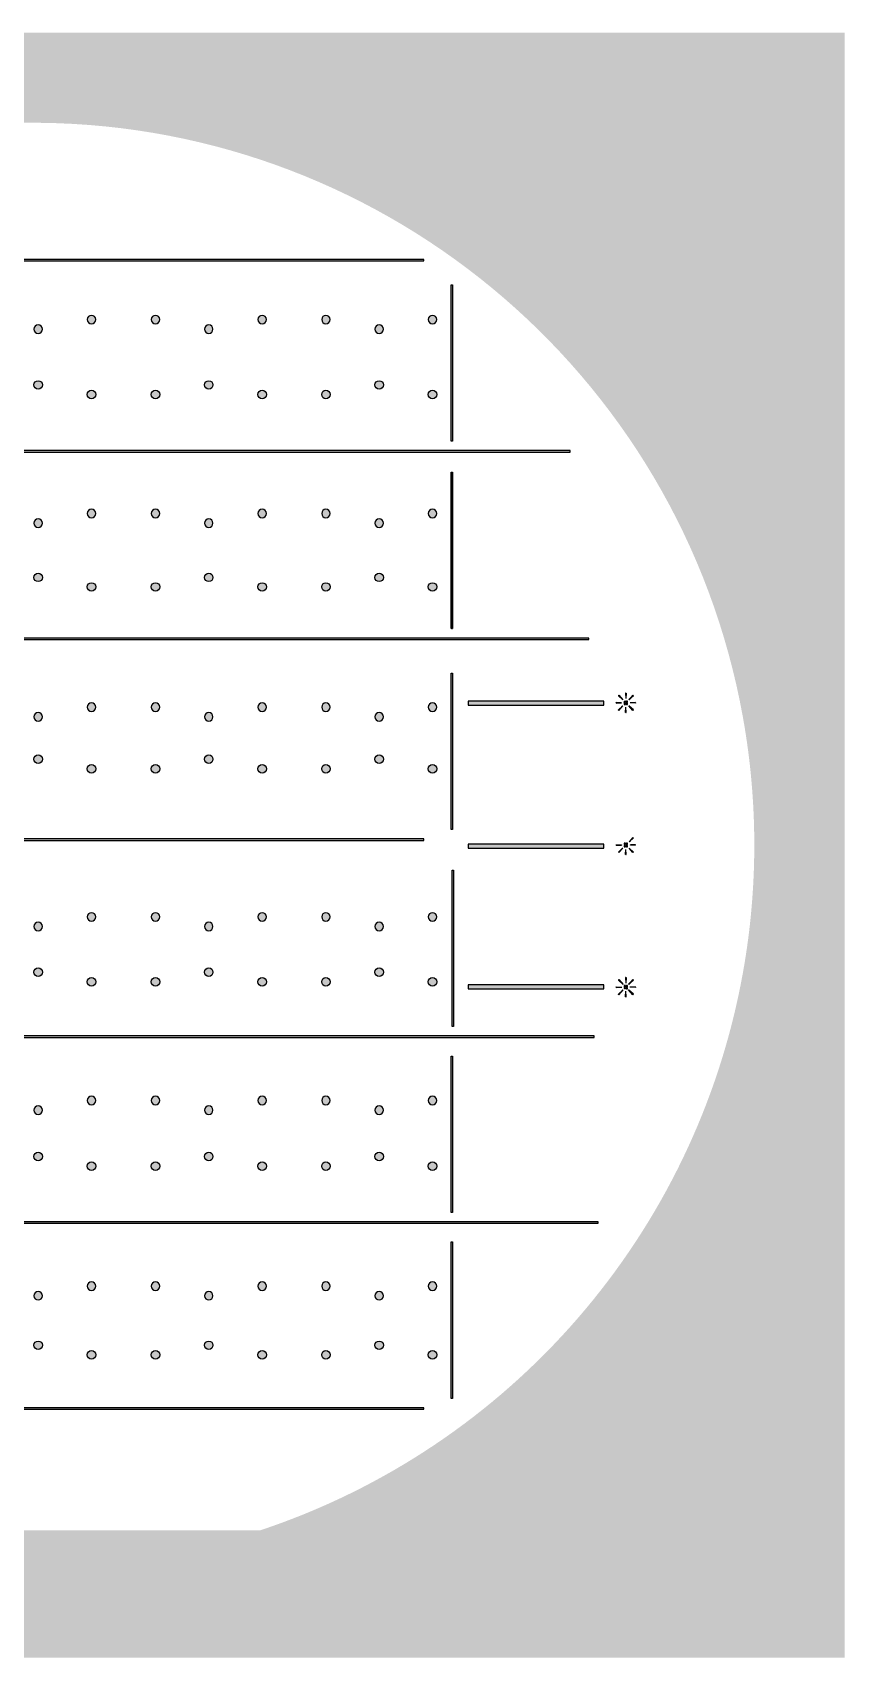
# Model space of a CAD drawing. Header units: inches. Extents: x -10038 to 104262, y 0 to 114300.
# Drawn here: x 47112 to 104262, y 0 to 114300 of the extents above; entities that cross this region are included whole.
import ezdxf

# ---------------------------------------------------------------- set-up
doc = ezdxf.new("R2010")
doc.units = ezdxf.units.IN
doc.header["$MEASUREMENT"] = 0
pattern_1 = [(45, (153.4773, 1743.58686), (-0.08838834765, 0.08838834765), [])]

# ---------------------------------------------------------------- blocks, each defined once
blk = doc.blocks.new('*U96')
for centre in [(-3752, -586), (2, -1263), (3752, -586)]:
    blk.add_circle(centre, 300)
blk = doc.blocks.new('*U106')
at = {"color": 0, "linetype": 'ByBlock', "lineweight": -2, "transparency": 16777216}
for p in [(0, 0), (12000, 0), (24000, 0), (36000, 0), (48000, 0)]:
    blk.add_blockref('*U96', p, dxfattribs=at)
blk = doc.blocks.new('*U105')
for centre in [(-3752, -586), (2, -1263), (3752, -586)]:
    blk.add_circle(centre, 300)
blk = doc.blocks.new('*U110')
at = {"color": 0, "linetype": 'ByBlock', "lineweight": -2, "transparency": 16777216}
for p in [(0, 0), (12000, 0), (24000, 0), (36000, 0), (48000, 0)]:
    blk.add_blockref('*U105', p, dxfattribs=at)
blk = doc.blocks.new('*U111')
for centre in [(-3752, -586), (2, -1263), (3752, -586)]:
    blk.add_circle(centre, 300)
blk = doc.blocks.new('*U107')
at = {"color": 0, "linetype": 'ByBlock', "lineweight": -2, "transparency": 16777216}
for p in [(0, 0), (12000, 0), (24000, 0), (36000, 0), (48000, 0)]:
    blk.add_blockref('*U111', p, dxfattribs=at)
blk = doc.blocks.new('*U108')
for centre in [(-3752, -586), (2, -1263), (3752, -586)]:
    blk.add_circle(centre, 300)
blk = doc.blocks.new('*U109')
at = {"color": 0, "linetype": 'ByBlock', "lineweight": -2, "transparency": 16777216}
for p in [(0, 0), (12000, 0), (24000, 0), (36000, 0), (48000, 0)]:
    blk.add_blockref('*U108', p, dxfattribs=at)
blk = doc.blocks.new('*U112')
for centre in [(-3752, -586), (2, -1263), (3752, -586)]:
    blk.add_circle(centre, 300)
blk = doc.blocks.new('*U113')
at = {"color": 0, "linetype": 'ByBlock', "lineweight": -2, "transparency": 16777216}
for p in [(0, 0), (12000, 0), (24000, 0), (36000, 0), (48000, 0)]:
    blk.add_blockref('*U112', p, dxfattribs=at)
blk = doc.blocks.new('*U115')
for centre in [(-3752, -586), (2, -1263), (3752, -586)]:
    blk.add_circle(centre, 300)
blk = doc.blocks.new('*U114')
at = {"color": 0, "linetype": 'ByBlock', "lineweight": -2, "transparency": 16777216}
for p in [(0, 0), (12000, 0), (24000, 0), (36000, 0), (48000, 0)]:
    blk.add_blockref('*U115', p, dxfattribs=at)
blk = doc.blocks.new('*U118')
for centre in [(-3752, -586), (2, -1263), (3752, -586)]:
    blk.add_circle(centre, 300)
blk = doc.blocks.new('*U117')
at = {"color": 0, "linetype": 'ByBlock', "lineweight": -2, "transparency": 16777216}
for p in [(0, 0), (12000, 0), (24000, 0), (36000, 0), (48000, 0)]:
    blk.add_blockref('*U118', p, dxfattribs=at)
blk = doc.blocks.new('*U120')
for centre in [(-3752, -586), (2, -1263), (3752, -586)]:
    blk.add_circle(centre, 300)
blk = doc.blocks.new('*U119')
at = {"color": 0, "linetype": 'ByBlock', "lineweight": -2, "transparency": 16777216}
for p in [(0, 0), (12000, 0), (24000, 0), (36000, 0), (48000, 0)]:
    blk.add_blockref('*U120', p, dxfattribs=at)
blk = doc.blocks.new('*U116')
for centre in [(-3752, -586), (2, -1263), (3752, -586)]:
    blk.add_circle(centre, 300)
blk = doc.blocks.new('*U98')
at = {"color": 0, "linetype": 'ByBlock', "lineweight": -2, "transparency": 16777216}
for p in [(0, 0), (12000, 0), (24000, 0), (36000, 0), (48000, 0)]:
    blk.add_blockref('*U116', p, dxfattribs=at)
blk = doc.blocks.new('*U100')
for centre in [(-3752, -586), (2, -1263), (3752, -586)]:
    blk.add_circle(centre, 300)
blk = doc.blocks.new('*U99')
at = {"color": 0, "linetype": 'ByBlock', "lineweight": -2, "transparency": 16777216}
for p in [(0, 0), (12000, 0), (24000, 0), (36000, 0), (48000, 0)]:
    blk.add_blockref('*U100', p, dxfattribs=at)
blk = doc.blocks.new('*U102')
for centre in [(-3752, -586), (2, -1263), (3752, -586)]:
    blk.add_circle(centre, 300)
blk = doc.blocks.new('*U101')
at = {"color": 0, "linetype": 'ByBlock', "lineweight": -2, "transparency": 16777216}
for p in [(0, 0), (12000, 0), (24000, 0), (36000, 0), (48000, 0)]:
    blk.add_blockref('*U102', p, dxfattribs=at)
blk = doc.blocks.new('*U104')
for centre in [(-3752, -586), (2, -1263), (3752, -586)]:
    blk.add_circle(centre, 300)
blk = doc.blocks.new('*U103')
at = {"color": 0, "linetype": 'ByBlock', "lineweight": -2, "transparency": 16777216}
for p in [(0, 0), (12000, 0), (24000, 0), (36000, 0), (48000, 0)]:
    blk.add_blockref('*U104', p, dxfattribs=at)

msp = doc.modelspace()

# ---------------------------------------------------------------- hatches: boundary and pattern name
h = msp.add_hatch()
h.set_pattern_fill('ANSI31', color=256, scale=100)
h.set_pattern_definition([(45, (-3636.992, -6350), (-8.8388348, 8.8388348), [])])
h.paths.add_polyline_path([(-10038, 0), (104262, 0), (104262, 114300), (-10038, 114300)])
edge = h.paths.add_edge_path(flags=16)
edge.add_arc((47112, 57150), 50800, 10.20469, 251.64156)
edge.add_line((31112, 8935), (63112, 8935))
edge.add_arc((47112, 57150), 50800, 288.35844, 349.79531)
edge.add_arc((47112, 57150), 50800, 349.79531, 370.20469)
h = msp.add_hatch(color=256)
h.dxf.hatch_style = 1
h.paths.add_polyline_path([(74653, 98336), (19653, 98336), (19653, 98236), (74653, 98236)])
h = msp.add_hatch(color=256)
h.dxf.hatch_style = 1
h.paths.add_polyline_path([(76568, 96555), (76668, 96555), (76668, 85555), (76568, 85555)])
h = msp.add_hatch()
h.set_pattern_fill('ANSI31', color=256)
h.set_pattern_definition(pattern_1)
edge = h.paths.add_edge_path()
edge.add_arc((55766, 94105), 300, 0, 360)
edge = h.paths.add_edge_path()
edge.add_arc((59516, 93428), 300, 0, 360)
edge = h.paths.add_edge_path()
edge.add_arc((63269, 94105), 300, 0, 360)
edge = h.paths.add_edge_path()
edge.add_arc((43766, 94105), 300, 0, 360)
edge = h.paths.add_edge_path()
edge.add_arc((47516, 93428), 300, 0, 360)
edge = h.paths.add_edge_path()
edge.add_arc((51269, 94105), 300, 0, 360)
edge = h.paths.add_edge_path()
edge.add_arc((31766, 94105), 300, 0, 360)
edge = h.paths.add_edge_path()
edge.add_arc((35516, 93428), 300, 0, 360)
edge = h.paths.add_edge_path()
edge.add_arc((39269, 94105), 300, 0, 360)
edge = h.paths.add_edge_path()
edge.add_arc((19766, 94105), 300, 0, 360)
edge = h.paths.add_edge_path()
edge.add_arc((23516, 93428), 300, 0, 360)
edge = h.paths.add_edge_path()
edge.add_arc((27269, 94105), 300, 0, 360)
edge = h.paths.add_edge_path()
edge.add_arc((67766, 94105), 300, 0, 360)
edge = h.paths.add_edge_path()
edge.add_arc((71516, 93428), 300, 0, 360)
edge = h.paths.add_edge_path()
edge.add_arc((75269, 94105), 300, 0, 360)
h = msp.add_hatch()
h.set_pattern_fill('ANSI31', color=256)
h.set_pattern_definition(pattern_1)
edge = h.paths.add_edge_path()
edge.add_arc((59516, 89509), 300, 0, 360)
edge = h.paths.add_edge_path()
edge.add_arc((55766, 88832), 300, 0, 360)
edge = h.paths.add_edge_path()
edge.add_arc((63269, 88832), 300, 0, 360)
edge = h.paths.add_edge_path()
edge.add_arc((47516, 89509), 300, 0, 360)
edge = h.paths.add_edge_path()
edge.add_arc((43766, 88832), 300, 0, 360)
edge = h.paths.add_edge_path()
edge.add_arc((51269, 88832), 300, 0, 360)
edge = h.paths.add_edge_path()
edge.add_arc((35516, 89509), 300, 0, 360)
edge = h.paths.add_edge_path()
edge.add_arc((31766, 88832), 300, 0, 360)
edge = h.paths.add_edge_path()
edge.add_arc((39269, 88832), 300, 0, 360)
edge = h.paths.add_edge_path()
edge.add_arc((23516, 89509), 300, 0, 360)
edge = h.paths.add_edge_path()
edge.add_arc((19766, 88832), 300, 0, 360)
edge = h.paths.add_edge_path()
edge.add_arc((27269, 88832), 300, 0, 360)
edge = h.paths.add_edge_path()
edge.add_arc((71516, 89509), 300, 0, 360)
edge = h.paths.add_edge_path()
edge.add_arc((67766, 88832), 300, 0, 360)
edge = h.paths.add_edge_path()
edge.add_arc((75269, 88832), 300, 0, 360)
h = msp.add_hatch(color=256)
h.dxf.hatch_style = 1
h.paths.add_polyline_path([(84945, 84893), (9537, 84893), (9537, 84793), (84945, 84793)])
h = msp.add_hatch(color=256)
h.dxf.hatch_style = 1
h.paths.add_polyline_path([(86272, 71705), (9933, 71705), (9933, 71605), (86272, 71605)])
h.paths.add_polyline_path([(17796, 83367), (17896, 83367), (17896, 72367), (17796, 72367)])
h = msp.add_hatch()
h.set_pattern_fill('ANSI31', color=256, scale=10)
h.paths.add_polyline_path([(76568, 83367), (76668, 83367), (76668, 72367), (76568, 72367)])
h = msp.add_hatch()
h.set_pattern_fill('ANSI31', color=256)
h.set_pattern_definition([(45, (153.4773, -5205.0258), (-0.08838834765, 0.08838834765), [])])
edge = h.paths.add_edge_path()
edge.add_arc((63269, 80468), 300, 0, 360)
edge = h.paths.add_edge_path()
edge.add_arc((59516, 79790), 300, 0, 360)
edge = h.paths.add_edge_path()
edge.add_arc((55766, 80468), 300, 0, 360)
edge = h.paths.add_edge_path()
edge.add_arc((51269, 80468), 300, 0, 360)
edge = h.paths.add_edge_path()
edge.add_arc((47516, 79790), 300, 0, 360)
edge = h.paths.add_edge_path()
edge.add_arc((43766, 80468), 300, 0, 360)
edge = h.paths.add_edge_path()
edge.add_arc((39269, 80468), 300, 0, 360)
edge = h.paths.add_edge_path()
edge.add_arc((35516, 79790), 300, 0, 360)
edge = h.paths.add_edge_path()
edge.add_arc((31766, 80468), 300, 0, 360)
edge = h.paths.add_edge_path()
edge.add_arc((27269, 80468), 300, 0, 360)
edge = h.paths.add_edge_path()
edge.add_arc((23516, 79790), 300, 0, 360)
edge = h.paths.add_edge_path()
edge.add_arc((19766, 80468), 300, 0, 360)
edge = h.paths.add_edge_path()
edge.add_arc((75269, 80468), 300, 0, 360)
edge = h.paths.add_edge_path()
edge.add_arc((71516, 79790), 300, 0, 360)
edge = h.paths.add_edge_path()
edge.add_arc((67766, 80468), 300, 0, 360)
h = msp.add_hatch()
h.set_pattern_fill('ANSI31', color=256)
h.set_pattern_definition(pattern_1)
edge = h.paths.add_edge_path()
edge.add_arc((59516, 75976), 300, 0, 360)
edge = h.paths.add_edge_path()
edge.add_arc((63269, 75299), 300, 0, 360)
edge = h.paths.add_edge_path()
edge.add_arc((55766, 75299), 300, 0, 360)
edge = h.paths.add_edge_path()
edge.add_arc((47516, 75976), 300, 0, 360)
edge = h.paths.add_edge_path()
edge.add_arc((51269, 75299), 300, 0, 360)
edge = h.paths.add_edge_path()
edge.add_arc((43766, 75299), 300, 0, 360)
edge = h.paths.add_edge_path()
edge.add_arc((35516, 75976), 300, 0, 360)
edge = h.paths.add_edge_path()
edge.add_arc((39269, 75299), 300, 0, 360)
edge = h.paths.add_edge_path()
edge.add_arc((31766, 75299), 300, 0, 360)
edge = h.paths.add_edge_path()
edge.add_arc((23516, 75976), 300, 0, 360)
edge = h.paths.add_edge_path()
edge.add_arc((27269, 75299), 300, 0, 360)
edge = h.paths.add_edge_path()
edge.add_arc((19766, 75299), 300, 0, 360)
edge = h.paths.add_edge_path()
edge.add_arc((71516, 75976), 300, 0, 360)
edge = h.paths.add_edge_path()
edge.add_arc((75269, 75299), 300, 0, 360)
edge = h.paths.add_edge_path()
edge.add_arc((67766, 75299), 300, 0, 360)
h = msp.add_hatch(color=256)
h.dxf.hatch_style = 1
h.paths.add_polyline_path([(74653, 57576), (19653, 57576), (19653, 57476), (74653, 57476)])
h.paths.add_polyline_path([(76568, 69238), (76668, 69238), (76668, 58238), (76568, 58238)])
h = msp.add_hatch()
h.set_pattern_fill('ANSI31', color=256)
edge = h.paths.add_edge_path()
edge.add_arc((88873, 67150), 304, 89.02793, 90.97207)
edge.add_line((88868, 67454), (88853, 67825))
edge.add_line((88853, 67825), (88873, 67825))
edge.add_line((88873, 67825), (88893, 67825))
edge.add_line((88893, 67825), (88878, 67454))
edge = h.paths.add_edge_path()
edge.add_arc((88873, 67150), 304, 134.41814, 135.58186)
edge.add_line((88656, 67363), (88345, 67650))
edge.add_line((88345, 67650), (88359, 67664))
edge.add_line((88359, 67664), (88373, 67678))
edge.add_line((88373, 67678), (88660, 67367))
edge = h.paths.add_edge_path()
edge.add_arc((88873, 67150), 304, 179.02793, 180.97207)
edge.add_line((88569, 67145), (88198, 67130))
edge.add_line((88198, 67130), (88198, 67150))
edge.add_line((88198, 67150), (88198, 67170))
edge.add_line((88198, 67170), (88569, 67155))
edge = h.paths.add_edge_path()
edge.add_arc((88873, 67150), 304, 224.41814, 225.58186)
edge.add_line((88660, 66933), (88373, 66622))
edge.add_line((88373, 66622), (88359, 66636))
edge.add_line((88359, 66636), (88345, 66650))
edge.add_line((88345, 66650), (88656, 66937))
edge = h.paths.add_edge_path()
edge.add_arc((88873, 67150), 304, 269.02793, 270.97207)
edge.add_line((88878, 66846), (88893, 66475))
edge.add_line((88893, 66475), (88873, 66475))
edge.add_line((88873, 66475), (88853, 66475))
edge.add_line((88853, 66475), (88868, 66846))
edge = h.paths.add_edge_path()
edge.add_arc((88873, 67150), 304, 314.41814, 315.58186)
edge.add_line((89090, 66937), (89401, 66650))
edge.add_line((89401, 66650), (89387, 66636))
edge.add_line((89387, 66636), (89372, 66622))
edge.add_line((89372, 66622), (89085, 66933))
edge = h.paths.add_edge_path()
edge.add_arc((88873, 67150), 304, 359.02793, 360.97207)
edge.add_line((89177, 67155), (89548, 67170))
edge.add_line((89548, 67170), (89548, 67150))
edge.add_line((89548, 67150), (89548, 67130))
edge.add_line((89548, 67130), (89177, 67145))
edge = h.paths.add_edge_path()
edge.add_arc((88873, 67150), 304, 44.41814, 45.58186)
edge.add_line((89085, 67367), (89372, 67678))
edge.add_line((89372, 67678), (89387, 67664))
edge.add_line((89387, 67664), (89401, 67650))
edge.add_line((89401, 67650), (89090, 67363))
h.paths.add_polyline_path([(88748, 67229), (88793, 67275), (88839, 67275), (88839, 67250), (88842, 67250), (88842, 67225), (88845, 67225), (88845, 67200), (88848, 67200), (88848, 67175), (88823, 67175), (88823, 67178), (88798, 67178), (88798, 67181), (88773, 67181), (88773, 67184), (88748, 67184)])
h.paths.add_polyline_path([(88907, 67025), (88998, 67025), (88998, 67116), (88973, 67116), (88973, 67119), (88948, 67119), (88948, 67122), (88923, 67122), (88923, 67125), (88898, 67125), (88898, 67100), (88901, 67100), (88901, 67075), (88904, 67075), (88904, 67050), (88907, 67050)])
h.paths.add_polyline_path([(88748, 67116), (88748, 67025), (88839, 67025), (88839, 67050), (88842, 67050), (88842, 67075), (88845, 67075), (88845, 67100), (88848, 67100), (88848, 67125), (88823, 67125), (88823, 67122), (88798, 67122), (88798, 67119), (88773, 67119), (88773, 67116)])
h.paths.add_polyline_path([(88998, 67184), (88998, 67275), (88907, 67275), (88907, 67250), (88904, 67250), (88904, 67225), (88901, 67225), (88901, 67200), (88898, 67200), (88898, 67175), (88923, 67175), (88923, 67178), (88948, 67178), (88948, 67181), (88973, 67181), (88973, 67184)])
h = msp.add_hatch()
h.set_pattern_fill('ANSI31', color=256)
h.set_pattern_definition(pattern_1)
edge = h.paths.add_edge_path()
edge.add_arc((63269, 66847), 300, 0, 360)
edge = h.paths.add_edge_path()
edge.add_arc((59516, 66170), 300, 0, 360)
edge = h.paths.add_edge_path()
edge.add_arc((55766, 66847), 300, 0, 360)
edge = h.paths.add_edge_path()
edge.add_arc((51269, 66847), 300, 0, 360)
edge = h.paths.add_edge_path()
edge.add_arc((47516, 66170), 300, 0, 360)
edge = h.paths.add_edge_path()
edge.add_arc((43766, 66847), 300, 0, 360)
edge = h.paths.add_edge_path()
edge.add_arc((39269, 66847), 300, 0, 360)
edge = h.paths.add_edge_path()
edge.add_arc((35516, 66170), 300, 0, 360)
edge = h.paths.add_edge_path()
edge.add_arc((31766, 66847), 300, 0, 360)
edge = h.paths.add_edge_path()
edge.add_arc((27269, 66847), 300, 0, 360)
edge = h.paths.add_edge_path()
edge.add_arc((23516, 66170), 300, 0, 360)
edge = h.paths.add_edge_path()
edge.add_arc((19766, 66847), 300, 0, 360)
edge = h.paths.add_edge_path()
edge.add_arc((75269, 66847), 300, 0, 360)
edge = h.paths.add_edge_path()
edge.add_arc((71516, 66170), 300, 0, 360)
edge = h.paths.add_edge_path()
edge.add_arc((67766, 66847), 300, 0, 360)
h = msp.add_hatch()
h.set_pattern_fill('ANSI31', color=256, scale=10)
h.paths.add_polyline_path([(87316, 47315), (77776, 47315), (77776, 47041), (87316, 47041)])
h.paths.add_polyline_path([(87316, 57205), (77776, 57205), (77776, 56931), (87316, 56931)])
h.paths.add_polyline_path([(87316, 67257), (77776, 67257), (77776, 66983), (87316, 66983)])
h = msp.add_hatch()
h.set_pattern_fill('ANSI31', color=256)
h.set_pattern_definition(pattern_1)
edge = h.paths.add_edge_path()
edge.add_arc((63269, 62507), 300, 0, 360)
edge = h.paths.add_edge_path()
edge.add_arc((59516, 63184), 300, 0, 360)
edge = h.paths.add_edge_path()
edge.add_arc((55766, 62507), 300, 0, 360)
edge = h.paths.add_edge_path()
edge.add_arc((51269, 62507), 300, 0, 360)
edge = h.paths.add_edge_path()
edge.add_arc((47516, 63184), 300, 0, 360)
edge = h.paths.add_edge_path()
edge.add_arc((43766, 62507), 300, 0, 360)
edge = h.paths.add_edge_path()
edge.add_arc((39269, 62507), 300, 0, 360)
edge = h.paths.add_edge_path()
edge.add_arc((35516, 63184), 300, 0, 360)
edge = h.paths.add_edge_path()
edge.add_arc((31766, 62507), 300, 0, 360)
edge = h.paths.add_edge_path()
edge.add_arc((27269, 62507), 300, 0, 360)
edge = h.paths.add_edge_path()
edge.add_arc((23516, 63184), 300, 0, 360)
edge = h.paths.add_edge_path()
edge.add_arc((19766, 62507), 300, 0, 360)
edge = h.paths.add_edge_path()
edge.add_arc((75269, 62507), 300, 0, 360)
edge = h.paths.add_edge_path()
edge.add_arc((71516, 63184), 300, 0, 360)
edge = h.paths.add_edge_path()
edge.add_arc((67766, 62507), 300, 0, 360)
h = msp.add_hatch()
h.set_pattern_fill('ANSI31', color=256)
edge = h.paths.add_edge_path()
edge.add_arc((88873, 57150), 317, 44.34797, 45.65203)
edge.add_line((89094, 57377), (89372, 57678))
edge.add_line((89372, 57678), (89387, 57664))
edge.add_line((89387, 57664), (89401, 57650))
edge.add_line((89401, 57650), (89099, 57372))
edge = h.paths.add_edge_path()
edge.add_arc((88873, 57150), 317, 178.97379, 181.02621)
edge.add_line((88556, 57144), (88198, 57130))
edge.add_line((88198, 57130), (88198, 57150))
edge.add_line((88198, 57150), (88198, 57170))
edge.add_line((88198, 57170), (88556, 57156))
edge = h.paths.add_edge_path()
edge.add_arc((88873, 57150), 317, 224.34797, 225.65203)
edge.add_line((88651, 56923), (88373, 56622))
edge.add_line((88373, 56622), (88359, 56636))
edge.add_line((88359, 56636), (88345, 56650))
edge.add_line((88345, 56650), (88646, 56928))
edge = h.paths.add_edge_path()
edge.add_arc((88873, 57150), 317, 268.97379, 271.02621)
edge.add_line((88878, 56833), (88893, 56475))
edge.add_line((88893, 56475), (88873, 56475))
edge.add_line((88873, 56475), (88853, 56475))
edge.add_line((88853, 56475), (88867, 56833))
edge = h.paths.add_edge_path()
edge.add_arc((88873, 57150), 317, 314.34797, 315.65203)
edge.add_line((89099, 56928), (89401, 56650))
edge.add_line((89401, 56650), (89387, 56636))
edge.add_line((89387, 56636), (89372, 56622))
edge.add_line((89372, 56622), (89094, 56923))
edge = h.paths.add_edge_path()
edge.add_arc((88873, 57150), 317, 358.97379, 361.02621)
edge.add_line((89190, 57156), (89548, 57170))
edge.add_line((89548, 57170), (89548, 57150))
edge.add_line((89548, 57150), (89548, 57130))
edge.add_line((89548, 57130), (89190, 57144))
h.paths.add_polyline_path([(88907, 57025), (88998, 57025), (88998, 57116), (88973, 57116), (88973, 57119), (88948, 57119), (88948, 57122), (88923, 57122), (88923, 57125), (88898, 57125), (88898, 57100), (88901, 57100), (88901, 57075), (88904, 57075), (88904, 57050), (88907, 57050)])
h.paths.add_polyline_path([(88748, 57116), (88748, 57025), (88839, 57025), (88839, 57050), (88842, 57050), (88842, 57075), (88845, 57075), (88845, 57100), (88848, 57100), (88848, 57125), (88823, 57125), (88823, 57122), (88798, 57122), (88798, 57119), (88773, 57119), (88773, 57116)])
h.paths.add_polyline_path([(88839, 57275), (88748, 57275), (88748, 57184), (88773, 57184), (88773, 57181), (88798, 57181), (88798, 57178), (88823, 57178), (88823, 57175), (88848, 57175), (88848, 57200), (88845, 57200), (88845, 57225), (88842, 57225), (88842, 57250), (88839, 57250)])
h.paths.add_polyline_path([(88998, 57184), (88998, 57275), (88907, 57275), (88907, 57250), (88904, 57250), (88904, 57225), (88901, 57225), (88901, 57200), (88898, 57200), (88898, 57175), (88923, 57175), (88923, 57178), (88948, 57178), (88948, 57181), (88973, 57181), (88973, 57184)])
h = msp.add_hatch(color=256)
h.dxf.hatch_style = 1
h.paths.add_polyline_path([(17869, 55379), (17969, 55379), (17969, 44379), (17869, 44379)])
h.paths.add_polyline_path([(86653, 43717), (3699, 43717), (3699, 43617), (86653, 43617)])
h.paths.add_polyline_path([(17796, 42305), (17896, 42305), (17896, 31305), (17796, 31305)])
h.paths.add_polyline_path([(76642, 55379), (76742, 55379), (76742, 44379), (76642, 44379)])
h.paths.add_polyline_path([(76568, 42305), (76668, 42305), (76668, 31305), (76568, 31305)])
h.paths.add_polyline_path([(76568, 29226), (76668, 29226), (76668, 18226), (76568, 18226)])
h.paths.add_polyline_path([(86920, 30643), (8415, 30643), (8415, 30543), (86920, 30543)])
h.paths.add_polyline_path([(17796, 29226), (17896, 29226), (17896, 18226), (17796, 18226)])
h.paths.add_polyline_path([(74653, 17563), (19653, 17563), (19653, 17463), (74653, 17463)])
h = msp.add_hatch()
h.set_pattern_fill('ANSI31', color=256)
h.set_pattern_definition(pattern_1)
edge = h.paths.add_edge_path()
edge.add_arc((63269, 52088), 300, 0, 360)
edge = h.paths.add_edge_path()
edge.add_arc((59516, 51411), 300, 0, 360)
edge = h.paths.add_edge_path()
edge.add_arc((55766, 52088), 300, 0, 360)
edge = h.paths.add_edge_path()
edge.add_arc((51269, 52088), 300, 0, 360)
edge = h.paths.add_edge_path()
edge.add_arc((47516, 51411), 300, 0, 360)
edge = h.paths.add_edge_path()
edge.add_arc((43766, 52088), 300, 0, 360)
edge = h.paths.add_edge_path()
edge.add_arc((39269, 52088), 300, 0, 360)
edge = h.paths.add_edge_path()
edge.add_arc((35516, 51411), 300, 0, 360)
edge = h.paths.add_edge_path()
edge.add_arc((31766, 52088), 300, 0, 360)
edge = h.paths.add_edge_path()
edge.add_arc((27269, 52088), 300, 0, 360)
edge = h.paths.add_edge_path()
edge.add_arc((23516, 51411), 300, 0, 360)
edge = h.paths.add_edge_path()
edge.add_arc((19766, 52088), 300, 0, 360)
edge = h.paths.add_edge_path()
edge.add_arc((75269, 52088), 300, 0, 360)
edge = h.paths.add_edge_path()
edge.add_arc((71516, 51411), 300, 0, 360)
edge = h.paths.add_edge_path()
edge.add_arc((67766, 52088), 300, 0, 360)
h = msp.add_hatch()
h.set_pattern_fill('ANSI31', color=256)
h.set_pattern_definition(pattern_1)
edge = h.paths.add_edge_path()
edge.add_arc((63269, 47528), 300, 0, 360)
edge = h.paths.add_edge_path()
edge.add_arc((59516, 48206), 300, 0, 360)
edge = h.paths.add_edge_path()
edge.add_arc((55766, 47528), 300, 0, 360)
edge = h.paths.add_edge_path()
edge.add_arc((51269, 47528), 300, 0, 360)
edge = h.paths.add_edge_path()
edge.add_arc((47516, 48206), 300, 0, 360)
edge = h.paths.add_edge_path()
edge.add_arc((43766, 47528), 300, 0, 360)
edge = h.paths.add_edge_path()
edge.add_arc((39269, 47528), 300, 0, 360)
edge = h.paths.add_edge_path()
edge.add_arc((35516, 48206), 300, 0, 360)
edge = h.paths.add_edge_path()
edge.add_arc((31766, 47528), 300, 0, 360)
edge = h.paths.add_edge_path()
edge.add_arc((27269, 47528), 300, 0, 360)
edge = h.paths.add_edge_path()
edge.add_arc((23516, 48206), 300, 0, 360)
edge = h.paths.add_edge_path()
edge.add_arc((19766, 47528), 300, 0, 360)
edge = h.paths.add_edge_path()
edge.add_arc((75269, 47528), 300, 0, 360)
edge = h.paths.add_edge_path()
edge.add_arc((71516, 48206), 300, 0, 360)
edge = h.paths.add_edge_path()
edge.add_arc((67766, 47528), 300, 0, 360)
h = msp.add_hatch()
h.set_pattern_fill('ANSI31', color=256)
edge = h.paths.add_edge_path()
edge.add_arc((88873, 47150), 275, 89.16547, 90.83453)
edge.add_line((88869, 47425), (88853, 47825))
edge.add_line((88853, 47825), (88873, 47825))
edge.add_line((88873, 47825), (88893, 47825))
edge.add_line((88893, 47825), (88877, 47425))
edge = h.paths.add_edge_path()
edge.add_arc((88873, 47150), 275, 134.59641, 135.40359)
edge.add_line((88677, 47343), (88345, 47650))
edge.add_line((88345, 47650), (88359, 47664))
edge.add_line((88359, 47664), (88373, 47678))
edge.add_line((88373, 47678), (88679, 47346))
edge = h.paths.add_edge_path()
edge.add_arc((88873, 47150), 275, 179.16547, 180.83453)
edge.add_line((88597, 47146), (88198, 47130))
edge.add_line((88198, 47130), (88198, 47150))
edge.add_line((88198, 47150), (88198, 47170))
edge.add_line((88198, 47170), (88597, 47154))
edge = h.paths.add_edge_path()
edge.add_arc((88873, 47150), 275, 224.59641, 225.40359)
edge.add_line((88679, 46954), (88373, 46622))
edge.add_line((88373, 46622), (88359, 46636))
edge.add_line((88359, 46636), (88345, 46650))
edge.add_line((88345, 46650), (88677, 46957))
edge = h.paths.add_edge_path()
edge.add_arc((88873, 47150), 275, 269.16547, 270.83453)
edge.add_line((88877, 46875), (88893, 46475))
edge.add_line((88893, 46475), (88873, 46475))
edge.add_line((88873, 46475), (88853, 46475))
edge.add_line((88853, 46475), (88869, 46875))
edge = h.paths.add_edge_path()
edge.add_arc((88873, 47150), 275, 314.59641, 315.40359)
edge.add_line((89069, 46957), (89401, 46650))
edge.add_line((89401, 46650), (89387, 46636))
edge.add_line((89387, 46636), (89372, 46622))
edge.add_line((89372, 46622), (89066, 46954))
edge = h.paths.add_edge_path()
edge.add_arc((88873, 47150), 275, 359.16547, 360.83453)
edge.add_line((89148, 47154), (89548, 47170))
edge.add_line((89548, 47170), (89548, 47150))
edge.add_line((89548, 47150), (89548, 47130))
edge.add_line((89548, 47130), (89148, 47146))
edge = h.paths.add_edge_path()
edge.add_arc((88873, 47150), 275, 44.59641, 45.40359)
edge.add_line((89066, 47346), (89372, 47678))
edge.add_line((89372, 47678), (89387, 47664))
edge.add_line((89387, 47664), (89401, 47650))
edge.add_line((89401, 47650), (89069, 47343))
h.paths.add_polyline_path([(88748, 47070), (88793, 47025), (88839, 47025), (88839, 47050), (88842, 47050), (88842, 47075), (88845, 47075), (88845, 47100), (88848, 47100), (88848, 47125), (88823, 47125), (88823, 47122), (88798, 47122), (88798, 47119), (88773, 47119), (88773, 47116), (88748, 47116)])
h.paths.add_polyline_path([(88907, 47025), (88998, 47025), (88998, 47116), (88973, 47116), (88973, 47119), (88948, 47119), (88948, 47122), (88923, 47122), (88923, 47125), (88898, 47125), (88898, 47100), (88901, 47100), (88901, 47075), (88904, 47075), (88904, 47050), (88907, 47050)])
h.paths.add_polyline_path([(88839, 47275), (88748, 47275), (88748, 47184), (88773, 47184), (88773, 47181), (88798, 47181), (88798, 47178), (88823, 47178), (88823, 47175), (88848, 47175), (88848, 47200), (88845, 47200), (88845, 47225), (88842, 47225), (88842, 47250), (88839, 47250)])
h.paths.add_polyline_path([(88998, 47184), (88998, 47275), (88907, 47275), (88907, 47250), (88904, 47250), (88904, 47225), (88901, 47225), (88901, 47200), (88898, 47200), (88898, 47175), (88923, 47175), (88923, 47178), (88948, 47178), (88948, 47181), (88973, 47181), (88973, 47184)])
h = msp.add_hatch()
h.set_pattern_fill('ANSI31', color=256)
h.set_pattern_definition(pattern_1)
edge = h.paths.add_edge_path()
edge.add_arc((63269, 39181), 300, 0, 360)
edge = h.paths.add_edge_path()
edge.add_arc((59516, 38503), 300, 0, 360)
edge = h.paths.add_edge_path()
edge.add_arc((55766, 39181), 300, 0, 360)
edge = h.paths.add_edge_path()
edge.add_arc((51269, 39181), 300, 0, 360)
edge = h.paths.add_edge_path()
edge.add_arc((47516, 38503), 300, 0, 360)
edge = h.paths.add_edge_path()
edge.add_arc((43766, 39181), 300, 0, 360)
edge = h.paths.add_edge_path()
edge.add_arc((39269, 39181), 300, 0, 360)
edge = h.paths.add_edge_path()
edge.add_arc((35516, 38503), 300, 0, 360)
edge = h.paths.add_edge_path()
edge.add_arc((31766, 39181), 300, 0, 360)
edge = h.paths.add_edge_path()
edge.add_arc((27269, 39181), 300, 0, 360)
edge = h.paths.add_edge_path()
edge.add_arc((23516, 38503), 300, 0, 360)
edge = h.paths.add_edge_path()
edge.add_arc((19766, 39181), 300, 0, 360)
edge = h.paths.add_edge_path()
edge.add_arc((75269, 39181), 300, 0, 360)
edge = h.paths.add_edge_path()
edge.add_arc((71516, 38503), 300, 0, 360)
edge = h.paths.add_edge_path()
edge.add_arc((67766, 39181), 300, 0, 360)
h = msp.add_hatch()
h.set_pattern_fill('ANSI31', color=256)
h.set_pattern_definition(pattern_1)
edge = h.paths.add_edge_path()
edge.add_arc((63269, 34559), 300, 0, 360)
edge = h.paths.add_edge_path()
edge.add_arc((59516, 35237), 300, 0, 360)
edge = h.paths.add_edge_path()
edge.add_arc((55766, 34559), 300, 0, 360)
edge = h.paths.add_edge_path()
edge.add_arc((51269, 34559), 300, 0, 360)
edge = h.paths.add_edge_path()
edge.add_arc((47516, 35237), 300, 0, 360)
edge = h.paths.add_edge_path()
edge.add_arc((43766, 34559), 300, 0, 360)
edge = h.paths.add_edge_path()
edge.add_arc((39269, 34559), 300, 0, 360)
edge = h.paths.add_edge_path()
edge.add_arc((35516, 35237), 300, 0, 360)
edge = h.paths.add_edge_path()
edge.add_arc((31766, 34559), 300, 0, 360)
edge = h.paths.add_edge_path()
edge.add_arc((27269, 34559), 300, 0, 360)
edge = h.paths.add_edge_path()
edge.add_arc((23516, 35237), 300, 0, 360)
edge = h.paths.add_edge_path()
edge.add_arc((19766, 34559), 300, 0, 360)
edge = h.paths.add_edge_path()
edge.add_arc((75269, 34559), 300, 0, 360)
edge = h.paths.add_edge_path()
edge.add_arc((71516, 35237), 300, 0, 360)
edge = h.paths.add_edge_path()
edge.add_arc((67766, 34559), 300, 0, 360)
h = msp.add_hatch()
h.set_pattern_fill('ANSI31', color=256)
h.set_pattern_definition(pattern_1)
edge = h.paths.add_edge_path()
edge.add_arc((63269, 26126), 300, 0, 360)
edge = h.paths.add_edge_path()
edge.add_arc((59516, 25448), 300, 0, 360)
edge = h.paths.add_edge_path()
edge.add_arc((55766, 26126), 300, 0, 360)
edge = h.paths.add_edge_path()
edge.add_arc((51269, 26126), 300, 0, 360)
edge = h.paths.add_edge_path()
edge.add_arc((47516, 25448), 300, 0, 360)
edge = h.paths.add_edge_path()
edge.add_arc((43766, 26126), 300, 0, 360)
edge = h.paths.add_edge_path()
edge.add_arc((39269, 26126), 300, 0, 360)
edge = h.paths.add_edge_path()
edge.add_arc((35516, 25448), 300, 0, 360)
edge = h.paths.add_edge_path()
edge.add_arc((31766, 26126), 300, 0, 360)
edge = h.paths.add_edge_path()
edge.add_arc((27269, 26126), 300, 0, 360)
edge = h.paths.add_edge_path()
edge.add_arc((23516, 25448), 300, 0, 360)
edge = h.paths.add_edge_path()
edge.add_arc((19766, 26126), 300, 0, 360)
edge = h.paths.add_edge_path()
edge.add_arc((75269, 26126), 300, 0, 360)
edge = h.paths.add_edge_path()
edge.add_arc((71516, 25448), 300, 0, 360)
edge = h.paths.add_edge_path()
edge.add_arc((67766, 26126), 300, 0, 360)
h = msp.add_hatch()
h.set_pattern_fill('ANSI31', color=256)
h.set_pattern_definition(pattern_1)
edge = h.paths.add_edge_path()
edge.add_arc((63269, 21283), 300, 0, 360)
edge = h.paths.add_edge_path()
edge.add_arc((59516, 21960), 300, 0, 360)
edge = h.paths.add_edge_path()
edge.add_arc((55766, 21283), 300, 0, 360)
edge = h.paths.add_edge_path()
edge.add_arc((51269, 21283), 300, 0, 360)
edge = h.paths.add_edge_path()
edge.add_arc((47516, 21960), 300, 0, 360)
edge = h.paths.add_edge_path()
edge.add_arc((43766, 21283), 300, 0, 360)
edge = h.paths.add_edge_path()
edge.add_arc((39269, 21283), 300, 0, 360)
edge = h.paths.add_edge_path()
edge.add_arc((35516, 21960), 300, 0, 360)
edge = h.paths.add_edge_path()
edge.add_arc((31766, 21283), 300, 0, 360)
edge = h.paths.add_edge_path()
edge.add_arc((27269, 21283), 300, 0, 360)
edge = h.paths.add_edge_path()
edge.add_arc((23516, 21960), 300, 0, 360)
edge = h.paths.add_edge_path()
edge.add_arc((19766, 21283), 300, 0, 360)
edge = h.paths.add_edge_path()
edge.add_arc((75269, 21283), 300, 0, 360)
edge = h.paths.add_edge_path()
edge.add_arc((71516, 21960), 300, 0, 360)
edge = h.paths.add_edge_path()
edge.add_arc((67766, 21283), 300, 0, 360)

# ---------------------------------------------------------------- linework, layer by layer
for p, q in [((88359, 67664), (88345, 67650)), ((88345, 67650), (88656, 67363)), ((88359, 67664), (88373, 67678)), ((88373, 67678), (88660, 67367)), ((88873, 67825), (88853, 67825)), ((88853, 67825), (88868, 67454)), ((88873, 67825), (88893, 67825)), ((88893, 67825), (88878, 67454)), ((89372, 67678), (89085, 67367)), ((89401, 67650), (89090, 67363)), ((89387, 67664), (89372, 67678)), ((89387, 67664), (89401, 67650)), ((88198, 67150), (88198, 67170)), ((88569, 67155), (88198, 67170)), ((88198, 67150), (88198, 67130)), ((88198, 67130), (88569, 67145)), ((88345, 66650), (88656, 66937)), ((88359, 66636), (88345, 66650)), ((88359, 66636), (88373, 66622)), ((88373, 66622), (88660, 66933)), ((88748, 67229), (88793, 67275)), ((88748, 67184), (88748, 67229)), ((88748, 67184), (88773, 67184)), ((88773, 67116), (88748, 67116)), ((88748, 67116), (88748, 67025)), ((88748, 67025), (88839, 67025)), ((88773, 67184), (88773, 67181)), ((88773, 67181), (88798, 67181)), ((88798, 67119), (88773, 67119)), ((88773, 67119), (88773, 67116)), ((88839, 67275), (88793, 67275)), ((88798, 67181), (88798, 67178)), ((88798, 67178), (88823, 67178)), ((88823, 67122), (88798, 67122)), ((88798, 67122), (88798, 67119)), ((88823, 67178), (88823, 67175)), ((88823, 67175), (88848, 67175)), ((88848, 67125), (88823, 67125)), ((88823, 67125), (88823, 67122)), ((88839, 67250), (88839, 67275)), ((88842, 67250), (88839, 67250)), ((88839, 67025), (88839, 67050)), ((88839, 67050), (88842, 67050)), ((88842, 67225), (88842, 67250)), ((88845, 67225), (88842, 67225)), ((88842, 67050), (88842, 67075)), ((88842, 67075), (88845, 67075)), ((88845, 67200), (88845, 67225)), ((88848, 67200), (88845, 67200)), ((88845, 67075), (88845, 67100)), ((88845, 67100), (88848, 67100)), ((88848, 67175), (88848, 67200)), ((88848, 67100), (88848, 67125)), ((88853, 66475), (88868, 66846)), ((88873, 66475), (88853, 66475)), ((88873, 66475), (88893, 66475)), ((88893, 66475), (88878, 66846)), ((88901, 67200), (88898, 67200)), ((88898, 67200), (88898, 67175)), ((88898, 67175), (88923, 67175)), ((88923, 67125), (88898, 67125)), ((88898, 67125), (88898, 67100)), ((88898, 67100), (88901, 67100)), ((88904, 67225), (88901, 67225)), ((88901, 67225), (88901, 67200)), ((88901, 67100), (88901, 67075)), ((88901, 67075), (88904, 67075)), ((88907, 67250), (88904, 67250)), ((88904, 67250), (88904, 67225)), ((88904, 67075), (88904, 67050)), ((88904, 67050), (88907, 67050)), ((88998, 67275), (88907, 67275)), ((88907, 67275), (88907, 67250)), ((88907, 67050), (88907, 67025)), ((88907, 67025), (88998, 67025)), ((88923, 67175), (88923, 67178)), ((88923, 67178), (88948, 67178)), ((88923, 67122), (88923, 67125)), ((88948, 67122), (88923, 67122)), ((88948, 67178), (88948, 67181)), ((88948, 67181), (88973, 67181)), ((88948, 67119), (88948, 67122)), ((88973, 67119), (88948, 67119)), ((88973, 67181), (88973, 67184)), ((88973, 67184), (88998, 67184)), ((88973, 67116), (88973, 67119)), ((88998, 67116), (88973, 67116)), ((88998, 67184), (88998, 67275)), ((88998, 67025), (88998, 67116)), ((89372, 66622), (89085, 66933)), ((89401, 66650), (89090, 66937)), ((89548, 67170), (89177, 67155)), ((89548, 67130), (89177, 67145)), ((89387, 66636), (89372, 66622)), ((89387, 66636), (89401, 66650)), ((89548, 67150), (89548, 67170)), ((89548, 67150), (89548, 67130)), ((88198, 57150), (88198, 57170)), ((88198, 57170), (88556, 57156)), ((88748, 57275), (88748, 57184)), ((88839, 57275), (88748, 57275)), ((88748, 57184), (88773, 57184)), ((88773, 57184), (88773, 57181)), ((88773, 57181), (88798, 57181)), ((88798, 57181), (88798, 57178)), ((88798, 57178), (88823, 57178)), ((88823, 57178), (88823, 57175)), ((88823, 57175), (88848, 57175)), ((88839, 57250), (88839, 57275)), ((88842, 57250), (88839, 57250)), ((88842, 57225), (88842, 57250)), ((88845, 57225), (88842, 57225)), ((88845, 57200), (88845, 57225)), ((88848, 57200), (88845, 57200)), ((88848, 57175), (88848, 57200)), ((88901, 57200), (88898, 57200)), ((88898, 57200), (88898, 57175)), ((88898, 57175), (88923, 57175)), ((88904, 57225), (88901, 57225)), ((88901, 57225), (88901, 57200)), ((88907, 57250), (88904, 57250)), ((88904, 57250), (88904, 57225)), ((88998, 57275), (88907, 57275)), ((88907, 57275), (88907, 57250)), ((88923, 57175), (88923, 57178)), ((88923, 57178), (88948, 57178)), ((88948, 57178), (88948, 57181)), ((88948, 57181), (88973, 57181)), ((88973, 57181), (88973, 57184)), ((88973, 57184), (88998, 57184)), ((88998, 57184), (88998, 57275)), ((89372, 57678), (89094, 57377)), ((89401, 57650), (89099, 57372)), ((89548, 57170), (89190, 57156)), ((89387, 57664), (89372, 57678)), ((89387, 57664), (89401, 57650)), ((89548, 57150), (89548, 57170)), ((88198, 57150), (88198, 57130)), ((88198, 57130), (88556, 57144)), ((88345, 56650), (88646, 56928)), ((88359, 56636), (88345, 56650)), ((88359, 56636), (88373, 56622)), ((88373, 56622), (88651, 56923)), ((88773, 57116), (88748, 57116)), ((88748, 57116), (88748, 57025)), ((88748, 57025), (88839, 57025)), ((88798, 57119), (88773, 57119)), ((88773, 57119), (88773, 57116)), ((88823, 57122), (88798, 57122)), ((88798, 57122), (88798, 57119)), ((88848, 57125), (88823, 57125)), ((88823, 57125), (88823, 57122)), ((88839, 57025), (88839, 57050)), ((88839, 57050), (88842, 57050)), ((88842, 57050), (88842, 57075)), ((88842, 57075), (88845, 57075)), ((88845, 57075), (88845, 57100)), ((88845, 57100), (88848, 57100)), ((88848, 57100), (88848, 57125)), ((88853, 56475), (88867, 56833)), ((88873, 56475), (88853, 56475)), ((88873, 56475), (88893, 56475)), ((88893, 56475), (88878, 56833)), ((88923, 57125), (88898, 57125)), ((88898, 57125), (88898, 57100)), ((88898, 57100), (88901, 57100)), ((88901, 57100), (88901, 57075)), ((88901, 57075), (88904, 57075)), ((88904, 57075), (88904, 57050)), ((88904, 57050), (88907, 57050)), ((88907, 57050), (88907, 57025)), ((88907, 57025), (88998, 57025)), ((88923, 57122), (88923, 57125)), ((88948, 57122), (88923, 57122)), ((88948, 57119), (88948, 57122)), ((88973, 57119), (88948, 57119)), ((88973, 57116), (88973, 57119)), ((88998, 57116), (88973, 57116)), ((88998, 57025), (88998, 57116)), ((89372, 56622), (89094, 56923)), ((89401, 56650), (89099, 56928)), ((89548, 57130), (89190, 57144)), ((89387, 56636), (89372, 56622)), ((89387, 56636), (89401, 56650)), ((89548, 57150), (89548, 57130)), ((88198, 47150), (88198, 47170)), ((88198, 47170), (88597, 47154)), ((88198, 47150), (88198, 47130)), ((88198, 47130), (88597, 47146)), ((88359, 47664), (88345, 47650)), ((88345, 47650), (88677, 47343)), ((88345, 46650), (88677, 46957)), ((88359, 47664), (88373, 47678)), ((88373, 47678), (88679, 47346)), ((88373, 46622), (88679, 46954)), ((88748, 47275), (88748, 47184)), ((88839, 47275), (88748, 47275)), ((88748, 47184), (88773, 47184)), ((88773, 47116), (88748, 47116)), ((88748, 47116), (88748, 47070)), ((88748, 47070), (88793, 47025)), ((88773, 47184), (88773, 47181)), ((88773, 47181), (88798, 47181)), ((88798, 47119), (88773, 47119)), ((88773, 47119), (88773, 47116)), ((88839, 47025), (88793, 47025)), ((88798, 47181), (88798, 47178)), ((88798, 47178), (88823, 47178)), ((88823, 47122), (88798, 47122)), ((88798, 47122), (88798, 47119)), ((88823, 47178), (88823, 47175)), ((88823, 47175), (88848, 47175)), ((88848, 47125), (88823, 47125)), ((88823, 47125), (88823, 47122)), ((88839, 47250), (88839, 47275)), ((88842, 47250), (88839, 47250)), ((88839, 47025), (88839, 47050)), ((88839, 47050), (88842, 47050)), ((88842, 47225), (88842, 47250)), ((88845, 47225), (88842, 47225)), ((88842, 47050), (88842, 47075)), ((88842, 47075), (88845, 47075)), ((88845, 47200), (88845, 47225)), ((88848, 47200), (88845, 47200)), ((88845, 47075), (88845, 47100)), ((88845, 47100), (88848, 47100)), ((88848, 47175), (88848, 47200)), ((88848, 47100), (88848, 47125)), ((88873, 47825), (88853, 47825)), ((88853, 47825), (88869, 47425)), ((88853, 46475), (88869, 46875)), ((88873, 47825), (88893, 47825)), ((88893, 47825), (88877, 47425)), ((88893, 46475), (88877, 46875)), ((88901, 47200), (88898, 47200)), ((88898, 47200), (88898, 47175)), ((88898, 47175), (88923, 47175)), ((88923, 47125), (88898, 47125)), ((88898, 47125), (88898, 47100)), ((88898, 47100), (88901, 47100)), ((88904, 47225), (88901, 47225)), ((88901, 47225), (88901, 47200)), ((88901, 47100), (88901, 47075)), ((88901, 47075), (88904, 47075)), ((88907, 47250), (88904, 47250)), ((88904, 47250), (88904, 47225)), ((88904, 47075), (88904, 47050)), ((88904, 47050), (88907, 47050)), ((88998, 47275), (88907, 47275)), ((88907, 47275), (88907, 47250)), ((88907, 47050), (88907, 47025)), ((88907, 47025), (88998, 47025)), ((88923, 47175), (88923, 47178)), ((88923, 47178), (88948, 47178)), ((88923, 47122), (88923, 47125)), ((88948, 47122), (88923, 47122)), ((88948, 47178), (88948, 47181)), ((88948, 47181), (88973, 47181)), ((88948, 47119), (88948, 47122)), ((88973, 47119), (88948, 47119)), ((88973, 47181), (88973, 47184)), ((88973, 47184), (88998, 47184)), ((88973, 47116), (88973, 47119)), ((88998, 47116), (88973, 47116)), ((88998, 47184), (88998, 47275)), ((88998, 47025), (88998, 47116)), ((89372, 47678), (89066, 47346)), ((89372, 46622), (89066, 46954)), ((89401, 47650), (89069, 47343)), ((89401, 46650), (89069, 46957)), ((89548, 47170), (89148, 47154)), ((89548, 47130), (89148, 47146)), ((89387, 47664), (89372, 47678)), ((89387, 47664), (89401, 47650)), ((89548, 47150), (89548, 47170)), ((89548, 47150), (89548, 47130)), ((88359, 46636), (88345, 46650)), ((88359, 46636), (88373, 46622)), ((88873, 46475), (88853, 46475)), ((88873, 46475), (88893, 46475)), ((89387, 46636), (89372, 46622)), ((89387, 46636), (89401, 46650))]:
    msp.add_line(p, q)
for points in [[(74653, 98336), (19653, 98336), (19653, 98236), (74653, 98236)], [(76568, 96555), (76668, 96555), (76668, 85555), (76568, 85555)], [(84945, 84893), (9537, 84893), (9537, 84793), (84945, 84793)], [(76568, 83367), (76668, 83367), (76668, 72367), (76568, 72367)], [(86272, 71705), (9933, 71705), (9933, 71605), (86272, 71605)], [(76568, 69238), (76668, 69238), (76668, 58238), (76568, 58238)], [(87316, 67257), (77776, 67257), (77776, 66983), (87316, 66983)], [(74653, 57576), (19653, 57576), (19653, 57476), (74653, 57476)], [(87316, 57205), (77776, 57205), (77776, 56931), (87316, 56931)], [(76642, 55379), (76742, 55379), (76742, 44379), (76642, 44379)], [(87316, 47315), (77776, 47315), (77776, 47041), (87316, 47041)], [(86653, 43717), (3699, 43717), (3699, 43617), (86653, 43617)], [(76568, 42305), (76668, 42305), (76668, 31305), (76568, 31305)], [(86920, 30643), (8415, 30643), (8415, 30543), (86920, 30543)], [(76568, 29226), (76668, 29226), (76668, 18226), (76568, 18226)], [(74653, 17563), (19653, 17563), (19653, 17463), (74653, 17463)]]:
    msp.add_lwpolyline(points, close=True)
for centre, radius, start, end in [((88873, 67150), 304, 89.02793, 90.97207), ((88873, 67150), 304, 179.02793, 180.97207), ((88873, 67150), 304, 134.41814, 135.58186), ((88873, 67150), 304, 224.41814, 225.58186), ((88873, 67150), 304, 269.02793, 270.97207), ((88873, 67150), 304, 44.41814, 45.58186), ((88873, 67150), 304, 314.41814, 315.58186), ((88873, 67150), 304, 359.02793, 0.97207), ((88873, 57150), 317, 178.97379, 181.02621), ((88873, 57150), 317, 44.34797, 45.65203), ((88873, 57150), 317, 358.97379, 1.02621), ((88873, 57150), 317, 224.34797, 225.65203), ((88873, 57150), 317, 268.97379, 271.02621), ((88873, 57150), 317, 314.34797, 315.65203), ((88873, 47150), 275, 179.16547, 180.83453), ((88873, 47150), 275, 134.59641, 135.40359), ((88873, 47150), 275, 224.59641, 225.40359), ((88873, 47150), 275, 89.16547, 90.83453), ((88873, 47150), 275, 269.16547, 270.83453), ((88873, 47150), 275, 44.59641, 45.40359), ((88873, 47150), 275, 314.59641, 315.40359), ((88873, 47150), 275, 359.16547, 0.83453)]:
    msp.add_arc(centre, radius, start, end)

# ---------------------------------------------------------------- block references
at = {"xscale": -1}
for name, p in [('*U106', (71518, 94691)), ('*U107', (71518, 81053)), ('*U113', (71518, 67433)), ('*U117', (71518, 52674)), ('*U98', (71518, 39766)), ('*U101', (71518, 26711))]:
    msp.add_blockref(name, p, dxfattribs=at)
at = {"rotation": 180}
for name, p in [('*U110', (71518, 88246)), ('*U109', (71518, 74713)), ('*U114', (71518, 61921)), ('*U119', (71518, 46943)), ('*U99', (71518, 33974)), ('*U103', (71518, 20697))]:
    msp.add_blockref(name, p, dxfattribs=at)

doc.saveas('drawing.dxf')
